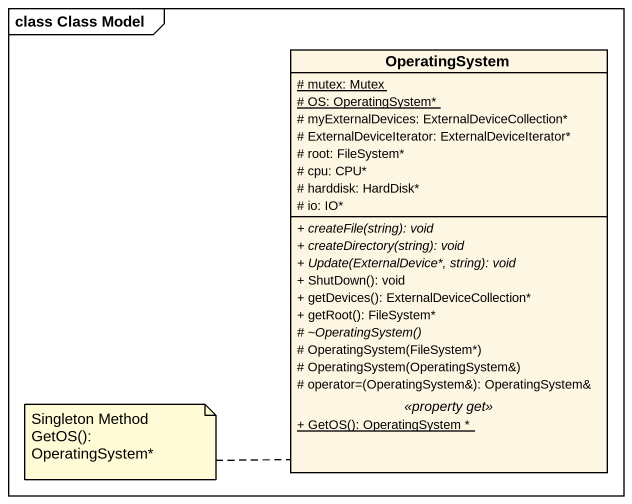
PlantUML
@startuml
mainframe class Class Model
hide circle
hide empty members
skinparam classAttributeIconSize 0
class OperatingSystem {
  {static} # mutex: Mutex
  {static} # OS: OperatingSystem*
  # myExternalDevices: ExternalDeviceCollection*
  # ExternalDeviceIterator: ExternalDeviceIterator*
  # root: FileSystem*
  # cpu: CPU*
  # harddisk: HardDisk*
  # io: IO*
  --
  {abstract} + createFile(string): void
  {abstract} + createDirectory(string): void
  {abstract} + Update(ExternalDevice*, string): void
  + ShutDown(): void
  + getDevices(): ExternalDeviceCollection*
  + getRoot(): FileSystem*
  {abstract} # ~OperatingSystem()
  # OperatingSystem(FileSystem*)
  # OperatingSystem(OperatingSystem&)
  # operator=(OperatingSystem&): OperatingSystem&
  .. <<property get>> ..
  {static} + GetOS(): OperatingSystem *
}
note left of OperatingSystem
  Singleton Method
  GetOS(): OperatingSystem*
end note
@enduml
